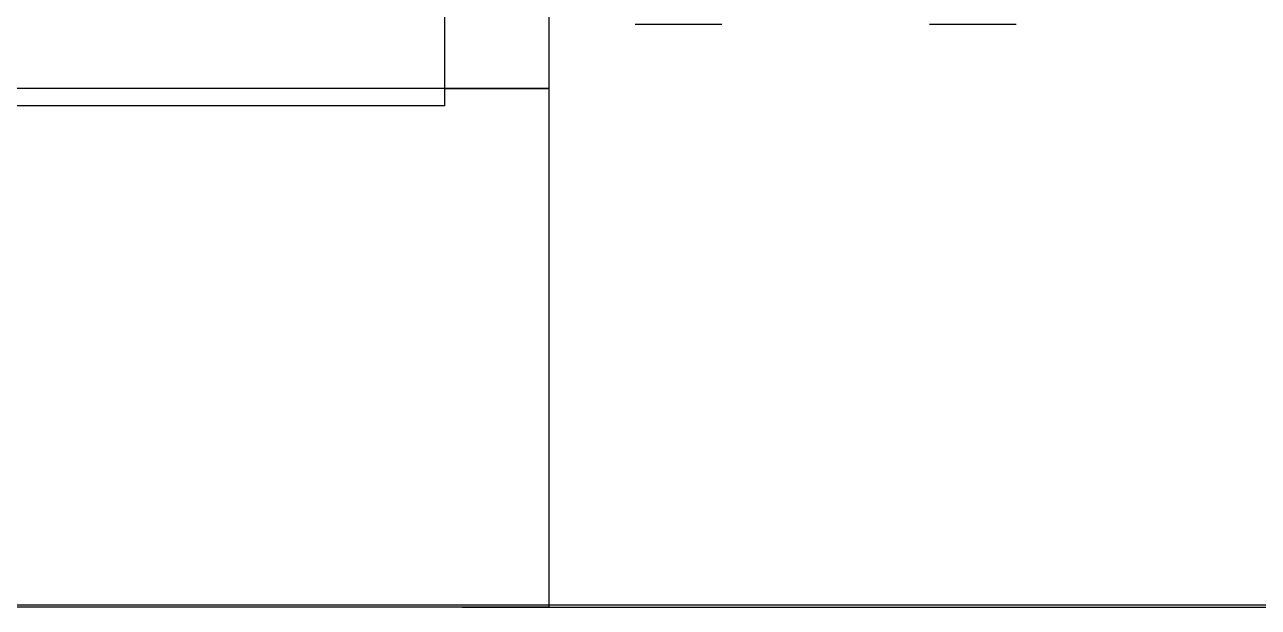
# Model space of a CAD drawing. Header units: millimetres. Extents: x 21899 to 38731, y -5425 to 3612.
# Drawn here: x 25110.43 to 25146.07, y -5410.47 to -5393.62 of the extents above; entities that cross this region are included whole.
import ezdxf

# ---------------------------------------------------------------- set-up
doc = ezdxf.new("R2010")
doc.units = ezdxf.units.MM

msp = doc.modelspace()

# ---------------------------------------------------------------- linework, layer by layer
at = {"color": 3, "linetype": 'Continuous'}
for q in [(25122.573, -5383.853), (25102.573, -5395.967)]:
    msp.add_line((25122.573, -5395.967), q, dxfattribs=at)
at = {"color": 7, "linetype": 'Continuous'}
for p, q in [((25125.573, -5390.691), (25125.573, -5410.467)), ((25130.573, -5393.62), (25128.073, -5393.62)), ((25139.073, -5393.62), (25136.573, -5393.62)), ((25125.573, -5395.467), (25100.573, -5395.467)), ((25122.573, -5395.467), (25125.573, -5395.467)), ((21917.11, -5410.391), (25517.11, -5410.391)), ((25125.573, -5410.467), (25100.573, -5410.467)), ((25123.073, -5410.467), (25156.073, -5410.467))]:
    msp.add_line(p, q, dxfattribs=at)

doc.saveas('drawing.dxf')
